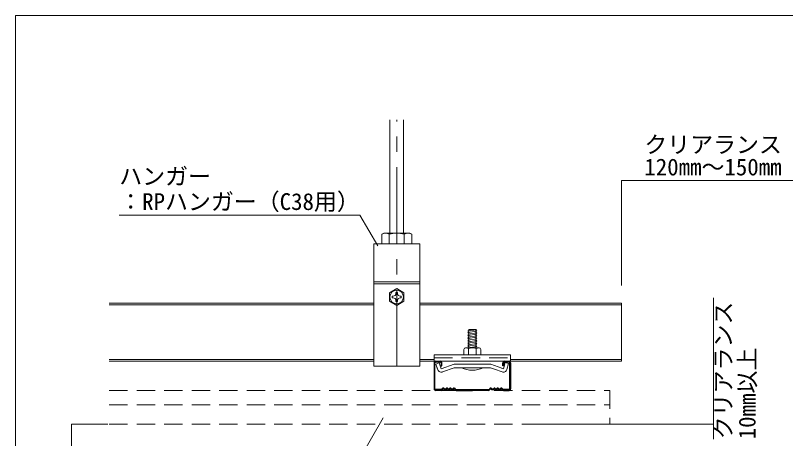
# Model space of a CAD drawing. Units: millimetres on the paper, enlarged 40 times, with parts at other scales. Extents: x -7800 to 7800, y -5578 to 5491.
# Drawn here: x 4572 to 6588, y -3506 to -2400 of the extents above; entities that cross this region are included whole.
import ezdxf
from ezdxf.enums import TextEntityAlignment as Align

# ---------------------------------------------------------------- set-up
doc = ezdxf.new("R2010")
doc.units = ezdxf.units.MM
doc.header["$LTSCALE"] = 40
doc.linetypes.add('CHAIN1', pattern=[8, 5, -1, 1, -1])
doc.linetypes.add('DASHED1', pattern=[1.8, 1.2, -0.6])
for name, color, linetype, lineweight in [('7-0_中心線', 4, 'CHAIN1', 9), ('7-1_吊り材', 4, 'Continuous', 9), ('7-2_野縁受け', 3, 'Continuous', 18), ('7-3_野縁', 2, 'Continuous', 25), ('7-5_寸法', 7, 'Continuous', 9), ('7-6_文字', 7, 'Continuous', 18), ('7-A_クリップ', 6, 'DASHED1', 35), ('7-B_ビス', 3, 'Continuous', 18), ('7-C_パネル', 7, 'DASHED1', 18), ('F-2_太線１', 3, 'Continuous', 18)]:
    doc.layers.add(name, color=color, linetype=linetype, lineweight=lineweight)
doc.styles.add('ＭＳ ゴシック', font='')
doc.styles.get('ＭＳ ゴシック').set_extended_font_data('MS Gothic')

msp = doc.modelspace()

# ---------------------------------------------------------------- linework, layer by layer
at = {"layer": '7-0_中心線'}
msp.add_line((5570.14, -3316.67), (5570.14, -2672.5), dxfattribs=at)
at = {"layer": '7-1_吊り材', "color": 7, "lineweight": 18}
for p, q in [((5552.14, -2968.67), (5552.14, -2672.5)), ((5588.14, -2968.67), (5588.14, -2672.5)), ((5536.19, -2968.67), (5530.94, -2971.7)), ((5530.94, -2996.67), (5530.94, -2971.7)), ((5536.19, -2968.67), (5604.08, -2968.67)), ((5550.54, -2996.67), (5550.54, -2971.7)), ((5589.74, -2996.67), (5589.74, -2971.7)), ((5604.08, -2968.67), (5609.34, -2971.7)), ((5609.34, -2996.67), (5609.34, -2971.7)), ((5510.14, -2996.67), (5630.14, -2996.67)), ((5510.14, -3316.67), (5510.14, -2996.67)), ((5530.94, -2996.67), (5609.34, -2996.67)), ((5630.14, -2996.67), (5630.14, -3316.67)), ((5510.14, -3095.87), (5630.14, -3095.87)), ((5510.14, -3101.4), (5630.14, -3101.4)), ((5630.14, -3316.67), (5510.14, -3316.67))]:
    msp.add_line(p, q, dxfattribs=at)
at = {"layer": '7-1_吊り材'}
for p, q in [((5569.94, -3113.87), (5550.89, -3124.87)), ((5567.54, -3124.11), (5567.54, -3126.33)), ((5569.94, -3113.87), (5589, -3124.87)), ((5572.34, -3124.11), (5572.34, -3127.37)), ((5572.34, -3124.11), (5572.34, -3126.33)), ((5550.89, -3124.87), (5550.89, -3146.87)), ((5558.19, -3133.47), (5560.54, -3133.47)), ((5558.19, -3138.27), (5560.54, -3138.27)), ((5572.34, -3147.62), (5572.34, -3144.36)), ((5581.7, -3133.47), (5579.35, -3133.47)), ((5581.7, -3138.27), (5579.35, -3138.27)), ((5589, -3124.87), (5589, -3146.87)), ((5569.94, -3157.87), (5550.89, -3146.87)), ((5567.54, -3147.62), (5567.54, -3145.4)), ((5569.94, -3157.87), (5589, -3146.87)), ((5572.34, -3147.62), (5572.34, -3145.4))]:
    msp.add_line(p, q, dxfattribs=at)
msp.add_circle((5569.94, -3135.87), 17.6, dxfattribs=at)
at = {"layer": '7-1_吊り材', "color": 7, "lineweight": 18}
for centre, radius, start, end in [((5543.75, -2995.75), 27.25, 96.34294, 118.04132), ((5540.07, -2988.17), 19.52, 57.57118, 88.04459), ((5570.14, -3033.53), 64.86, 72.41205, 107.58797), ((5600.2, -2988.17), 19.52, 91.95543, 122.42883), ((5596.53, -2995.75), 27.25, 61.95869, 83.65707)]:
    msp.add_arc(centre, radius, start, end, dxfattribs=at)
at = {"layer": '7-1_吊り材'}
for centre, radius, start, end in [((5569.94, -3135.87), 12, 78.46304, 101.53696), ((5569.94, -3135.87), 12, 168.46304, 191.51331), ((5561.17, -3127.08), 6.42, 264.363, 6.67345), ((5561.17, -3144.65), 6.42, 353.32655, 95.637), ((5578.72, -3127.08), 6.42, 173.32655, 275.637), ((5578.72, -3144.65), 6.42, 84.363, 186.67345), ((5569.94, -3135.87), 12, 348.48669, 11.53696), ((5569.94, -3135.87), 12, 258.46304, 281.53696)]:
    msp.add_arc(centre, radius, start, end, dxfattribs=at)
at = {"layer": '7-2_野縁受け'}
for p, q in [((4817.34, -3151.87), (5510.14, -3151.87)), ((4817.34, -3156.67), (5510.14, -3156.67)), ((5630.14, -3151.87), (6158.12, -3151.87)), ((5630.14, -3156.67), (6158.12, -3156.67)), ((6158.12, -3151.87), (6158.12, -3303.87)), ((4817.34, -3299.07), (5510.14, -3299.07)), ((4817.34, -3303.87), (4822.14, -3303.87)), ((4817.34, -3303.87), (5510.14, -3303.87)), ((5630.14, -3299.07), (5667.97, -3299.07)), ((5630.14, -3303.87), (5667.98, -3303.87)), ((5867.97, -3299.07), (6158.12, -3299.07)), ((5867.98, -3303.87), (6158.12, -3303.87))]:
    msp.add_line(p, q, dxfattribs=at)
at = {"layer": '7-3_野縁'}
for p, q in [((5671.98, -3303.87), (5683.98, -3303.87)), ((5683.98, -3305.87), (5671.98, -3305.87)), ((5851.98, -3303.87), (5863.98, -3303.87)), ((5863.98, -3305.87), (5851.98, -3305.87)), ((5667.98, -3307.87), (5667.98, -3375.69)), ((5669.98, -3375.87), (5669.98, -3307.87)), ((5685.98, -3307.87), (5685.98, -3315.87)), ((5849.98, -3307.87), (5849.98, -3315.87)), ((5865.98, -3375.87), (5865.98, -3307.87)), ((5867.98, -3307.87), (5867.98, -3375.69)), ((5671.98, -3377.87), (5686.35, -3377.87)), ((5686.35, -3377.87), (5672.01, -3377.87)), ((5686.35, -3379.87), (5672.01, -3379.87)), ((5686.35, -3379.87), (5672.01, -3379.87)), ((5687.76, -3377.28), (5690.59, -3374.45)), ((5690.59, -3374.45), (5687.76, -3377.28)), ((5692.01, -3375.87), (5689.18, -3378.7)), ((5692.01, -3375.87), (5689.18, -3378.7)), ((5720.01, -3375.87), (5722.83, -3378.7)), ((5721.42, -3374.45), (5724.25, -3377.28)), ((5725.6, -3379.87), (5767.95, -3379.87)), ((5725.66, -3377.87), (5810.35, -3377.87)), ((5810.29, -3379.87), (5767.95, -3379.87)), ((5814.59, -3374.45), (5811.77, -3377.28)), ((5816.01, -3375.87), (5813.18, -3378.7)), ((5844.01, -3375.87), (5846.84, -3378.7)), ((5844.01, -3375.87), (5846.84, -3378.7)), ((5848.25, -3377.28), (5845.42, -3374.45)), ((5845.42, -3374.45), (5848.25, -3377.28)), ((5863.98, -3377.87), (5849.66, -3377.87)), ((5849.66, -3377.87), (5864.01, -3377.87)), ((5849.66, -3379.87), (5864.01, -3379.87)), ((5849.66, -3379.87), (5864.01, -3379.87))]:
    msp.add_line(p, q, dxfattribs=at)
for points in [[(5685.98, -3315.87), (5687.98, -3315.87), (5687.98, -3307.87)], [(5849.98, -3315.87), (5847.98, -3315.87), (5847.98, -3307.87)]]:
    msp.add_lwpolyline(points, dxfattribs=at)
for centre, radius, start, end in [((5671.98, -3307.87), 4, 90.00299, 180.00299), ((5671.98, -3307.87), 2, 90, 180), ((5683.98, -3307.87), 4, 0.00299, 90.00299), ((5683.98, -3307.87), 2, 0.00699, 90), ((5851.98, -3307.87), 4, 89.99699, 179.99699), ((5851.98, -3307.87), 2, 90, 180), ((5863.98, -3307.87), 4, 359.99699, 89.99699), ((5863.98, -3307.87), 2, 0, 90), ((5671.97, -3375.87), 4, 177.476, 270), ((5671.97, -3375.87), 4, 177.476, 270), ((5671.98, -3375.87), 2, 180, 270), ((5686.35, -3375.87), 2, 269.99998, 314.99998), ((5686.35, -3375.87), 2, 270, 314.99998), ((5686.35, -3375.87), 4, 270, 314.99998), ((5686.35, -3375.87), 4, 270, 315), ((5692.01, -3375.87), 2, 46.39717, 135), ((5697.01, -3370.62), 7.25, 226.39717, 313.60281), ((5697.01, -3370.62), 5.25, 226.39717, 313.60281), ((5702.01, -3375.87), 2, 36.86989, 133.60281), ((5706.01, -3372.87), 5, 216.86989, 323.1301), ((5706.01, -3372.87), 3, 216.86989, 323.1301), ((5710.01, -3375.87), 2, 36.86989, 143.1301), ((5710.01, -3375.87), 2, 46.39717, 143.1301), ((5715.01, -3370.62), 7.25, 226.39717, 313.60281), ((5715.01, -3370.62), 5.25, 226.39717, 313.60281), ((5720.01, -3375.87), 2, 44.99998, 133.60281), ((5725.66, -3375.87), 4, 225, 270), ((5725.66, -3375.87), 2, 225, 270), ((5810.35, -3375.87), 2, 270, 315), ((5810.35, -3375.87), 4, 270, 315), ((5816.01, -3375.87), 2, 46.39719, 135.00002), ((5821.01, -3370.62), 7.25, 226.39719, 313.60283), ((5821.01, -3370.62), 5.25, 226.39719, 313.60283), ((5826.01, -3375.87), 2, 36.8699, 143.13011), ((5826.01, -3375.87), 2, 36.8699, 133.60283), ((5830.01, -3372.87), 5, 216.8699, 323.13011), ((5830.01, -3372.87), 3, 216.8699, 323.13011), ((5834.01, -3375.87), 2, 46.39719, 143.13011), ((5839.01, -3370.62), 7.25, 226.39719, 313.60283), ((5839.01, -3370.62), 5.25, 226.39719, 313.60283), ((5844.01, -3375.87), 2, 45, 133.60283), ((5849.66, -3375.87), 4, 225.00002, 270), ((5849.66, -3375.87), 4, 225, 270), ((5849.66, -3375.87), 2, 225, 270), ((5849.66, -3375.87), 2, 225.00002, 270), ((5863.98, -3375.87), 4, 269.99997, 2.524), ((5863.98, -3375.87), 4, 270, 2.524), ((5863.98, -3375.87), 2, 270, 0)]:
    msp.add_arc(centre, radius, start, end, dxfattribs=at)
at = {"layer": '7-5_寸法', "color": 4}
for p, q in [((6758.12, -2831.15), (6158.12, -2831.15)), ((6158.12, -2831.15), (6158.12, -3105.65)), ((6399.35, -3137.93), (6399.35, -3467.87)), ((4718.58, -3467.87), (4813.76, -3467.87)), ((4718.58, -3467.87), (4718.58, -4443.87))]:
    msp.add_line(p, q, dxfattribs=at)
msp.add_lwpolyline([(5912.14, -3467.87), (6399.35, -3467.87), (6399.35, -3507.87)], dxfattribs=at)
at = {"layer": '7-6_文字'}
for p, q in [((5473.69, -2921.59), (4843.69, -2921.59)), ((5473.69, -2921.59), (5520.23, -3002.19)), ((5420.02, -3649.4), (5534.24, -3451.56))]:
    msp.add_line(p, q, dxfattribs=at)
at = {"layer": '7-A_クリップ', "color": 7, "linetype": 'Continuous', "lineweight": 18}
for p, q in [((5667.98, -3286.67), (5867.98, -3286.67)), ((5667.98, -3286.67), (5667.98, -3303.87)), ((5667.98, -3303.87), (5867.98, -3303.87)), ((5679.85, -3303.79), (5673.85, -3303.79)), ((5867.98, -3303.87), (5867.98, -3286.67)), ((5680.81, -3307.82), (5672.17, -3310.97)), ((5676.94, -3324.1), (5672.17, -3310.97)), ((5677.76, -3326.35), (5672.17, -3310.97)), ((5686.55, -3323.6), (5680.81, -3307.82)), ((5720.01, -3311.43), (5686.55, -3323.6)), ((5689.63, -3331.83), (5720.41, -3320.63)), ((5720.01, -3311.43), (5767.98, -3311.43)), ((5815.95, -3311.43), (5767.98, -3311.43)), ((5815.95, -3311.43), (5767.98, -3311.43)), ((5815.95, -3311.43), (5767.98, -3311.43)), ((5767.98, -3320.63), (5804.55, -3320.63)), ((5767.98, -3320.63), (5806.9, -3320.63)), ((5767.98, -3320.63), (5812.83, -3320.63)), ((5805.93, -3320.63), (5812.83, -3320.63)), ((5807.89, -3320.63), (5815.54, -3320.63)), ((5828.52, -3325.35), (5815.54, -3320.63)), ((5815.95, -3311.43), (5845.56, -3322.2)), ((5846.33, -3331.83), (5825.55, -3324.27)), ((5844.38, -3321.78), (5849.4, -3323.6)), ((5858.4, -3325.58), (5862.63, -3309.77))]:
    msp.add_line(p, q, dxfattribs=at)
at = {"layer": '7-A_クリップ', "color": 7, "lineweight": 18}
msp.add_line((5667.98, -3294.67), (5867.98, -3294.67), dxfattribs=at)
at = {"layer": '7-A_クリップ', "color": 4, "linetype": 'Continuous', "lineweight": 9}
msp.add_line((5810.22, -3320.63), (5803.5, -3320.63), dxfattribs=at)
at = {"layer": '7-A_クリップ', "color": 7, "linetype": 'Continuous', "lineweight": 18}
for points in [[(5686.55, -3323.6), (5680.81, -3307.82), (5672.17, -3310.97)], [(5767.98, -3320.63), (5723.13, -3320.63), (5720.41, -3320.63)], [(5849.4, -3323.6), (5853.75, -3307.38), (5862.63, -3309.77)]]:
    msp.add_lwpolyline(points, dxfattribs=at)
for centre, start, end in [((5686.41, -3323.21), 200, 300), ((5849.51, -3323.19), 245, 345)]:
    msp.add_arc(centre, 9.2, start, end, dxfattribs=at)
at = {"layer": '7-B_ビス'}
for p, q in [((5779.98, -3221.25), (5755.98, -3224.63)), ((5755.98, -3224.63), (5758.98, -3226.2)), ((5779.98, -3225.25), (5755.98, -3228.63)), ((5758.98, -3268.67), (5758.98, -3220.63)), ((5758.98, -3220.63), (5776.98, -3220.63)), ((5779.98, -3221.25), (5776.98, -3220.63)), ((5776.98, -3268.67), (5776.98, -3220.74)), ((5779.98, -3225.25), (5776.98, -3223.67)), ((5755.98, -3228.63), (5758.98, -3230.2)), ((5779.98, -3229.25), (5776.98, -3227.67)), ((5779.98, -3233.25), (5776.98, -3231.67)), ((5779.98, -3237.25), (5776.98, -3235.67)), ((5779.98, -3241.25), (5776.98, -3239.67)), ((5779.98, -3245.25), (5776.98, -3243.67)), ((5755.98, -3264.63), (5758.98, -3266.2)), ((5779.98, -3265.25), (5755.98, -3268.63)), ((5779.98, -3265.25), (5755.98, -3268.63)), ((5779.98, -3249.25), (5776.98, -3247.67)), ((5779.98, -3253.25), (5776.98, -3251.67)), ((5779.98, -3257.25), (5776.98, -3255.67)), ((5779.98, -3261.25), (5776.98, -3259.67)), ((5779.98, -3265.25), (5776.98, -3263.67)), ((5779.98, -3265.25), (5776.98, -3263.67)), ((5745.98, -3272.67), (5745.98, -3286.67)), ((5748.65, -3269.33), (5746.77, -3270.27)), ((5748.65, -3269.33), (5746.77, -3270.27)), ((5749.98, -3268.67), (5785.98, -3268.67)), ((5751.41, -3269.03), (5757.98, -3270.67)), ((5751.41, -3269.03), (5757.98, -3270.67)), ((5757.98, -3270.67), (5757.98, -3270.73)), ((5757.98, -3270.73), (5757.98, -3286.67)), ((5776.86, -3270.24), (5777.98, -3270.64)), ((5778.86, -3268.67), (5776.98, -3267.67)), ((5778.86, -3268.67), (5776.98, -3267.67)), ((5784.56, -3269.02), (5777.98, -3270.64)), ((5784.56, -3269.02), (5777.98, -3270.64)), ((5787.29, -3269.31), (5789.15, -3270.23)), ((5787.29, -3269.31), (5789.15, -3270.23)), ((5789.98, -3272.67), (5789.98, -3286.67)), ((5745.98, -3286.67), (5789.98, -3286.67)), ((5795.98, -3320.63), (5739.98, -3320.63))]:
    msp.add_line(p, q, dxfattribs=at)
for points in [[(5779.98, -3229.25), (5755.98, -3232.63), (5758.98, -3234.2)], [(5779.98, -3233.25), (5755.98, -3236.63), (5758.98, -3238.2)], [(5779.98, -3237.25), (5755.98, -3240.63), (5758.98, -3242.2)], [(5779.98, -3241.25), (5755.98, -3244.63), (5758.98, -3246.2)], [(5779.98, -3245.25), (5755.98, -3248.63), (5758.98, -3250.2)], [(5779.98, -3249.25), (5755.98, -3252.63), (5758.98, -3254.2)], [(5779.98, -3253.25), (5755.98, -3256.63), (5758.98, -3258.2)], [(5779.98, -3257.25), (5755.98, -3260.63), (5758.98, -3262.2)], [(5779.98, -3261.25), (5755.98, -3264.63), (5758.98, -3266.2)], [(5776.86, -3270.24), (5777.98, -3270.64), (5777.98, -3286.67)]]:
    msp.add_lwpolyline(points, dxfattribs=at)
for centre, radius, start, end in [((5749.98, -3272.67), 4, 90, 180), ((5750.44, -3272.91), 4, 75.94201, 116.60205), ((5750.44, -3272.91), 4, 75.94201, 116.60205), ((5767.98, -3294.67), 26, 70.01815, 112.61985), ((5767.98, -3294.67), 26, 70.01815, 112.61985), ((5785.52, -3272.9), 4, 63.73468, 103.86023), ((5785.52, -3272.9), 4, 63.73468, 103.86023), ((5785.98, -3272.67), 4, 0, 90), ((5767.98, -3264.63), 62.61, 243.43494, 296.56505)]:
    msp.add_arc(centre, radius, start, end, dxfattribs=at)
at = {"layer": '7-C_パネル'}
for p, q in [((4817.34, -3379.87), (6127.62, -3379.87)), ((6127.62, -3379.87), (6127.62, -3467.87)), ((4817.34, -3417.87), (6127.62, -3417.87)), ((4817.34, -3467.87), (6127.62, -3467.87))]:
    msp.add_line(p, q, dxfattribs=at)
at = {"layer": 'F-2_太線１'}
for q in [(4571.89, -4783.77), (7638.17, -2399.73)]:
    msp.add_line((4571.89, -2399.73), q, dxfattribs=at)

# ---------------------------------------------------------------- texts
at = {"layer": '7-5_寸法', "style": 'ＭＳ ゴシック'}
for s, p in [('クリアランス', (6218.12, -2772.49)), ('120mm～150mm', (6218.12, -2831.15))]:
    msp.add_text(s, height=43.99, dxfattribs=at).set_placement(p, align=Align.BOTTOM_LEFT)
for s, p in [('クリアランス', (6459.85, -3507.87)), ('10mm以上', (6522.41, -3507.87))]:
    msp.add_text(s, height=43.99, rotation=90, dxfattribs=at).set_placement(p, align=Align.BOTTOM_LEFT)
at = {"layer": '7-6_文字', "style": 'ＭＳ ゴシック'}
for s, p in [('ハンガー', (4843.69, -2855.41)), ('：RPハンガー（C38用）', (4843.69, -2921.59))]:
    msp.add_text(s, height=43.99, dxfattribs=at).set_placement(p, align=Align.BOTTOM_LEFT)

doc.saveas('drawing.dxf')
